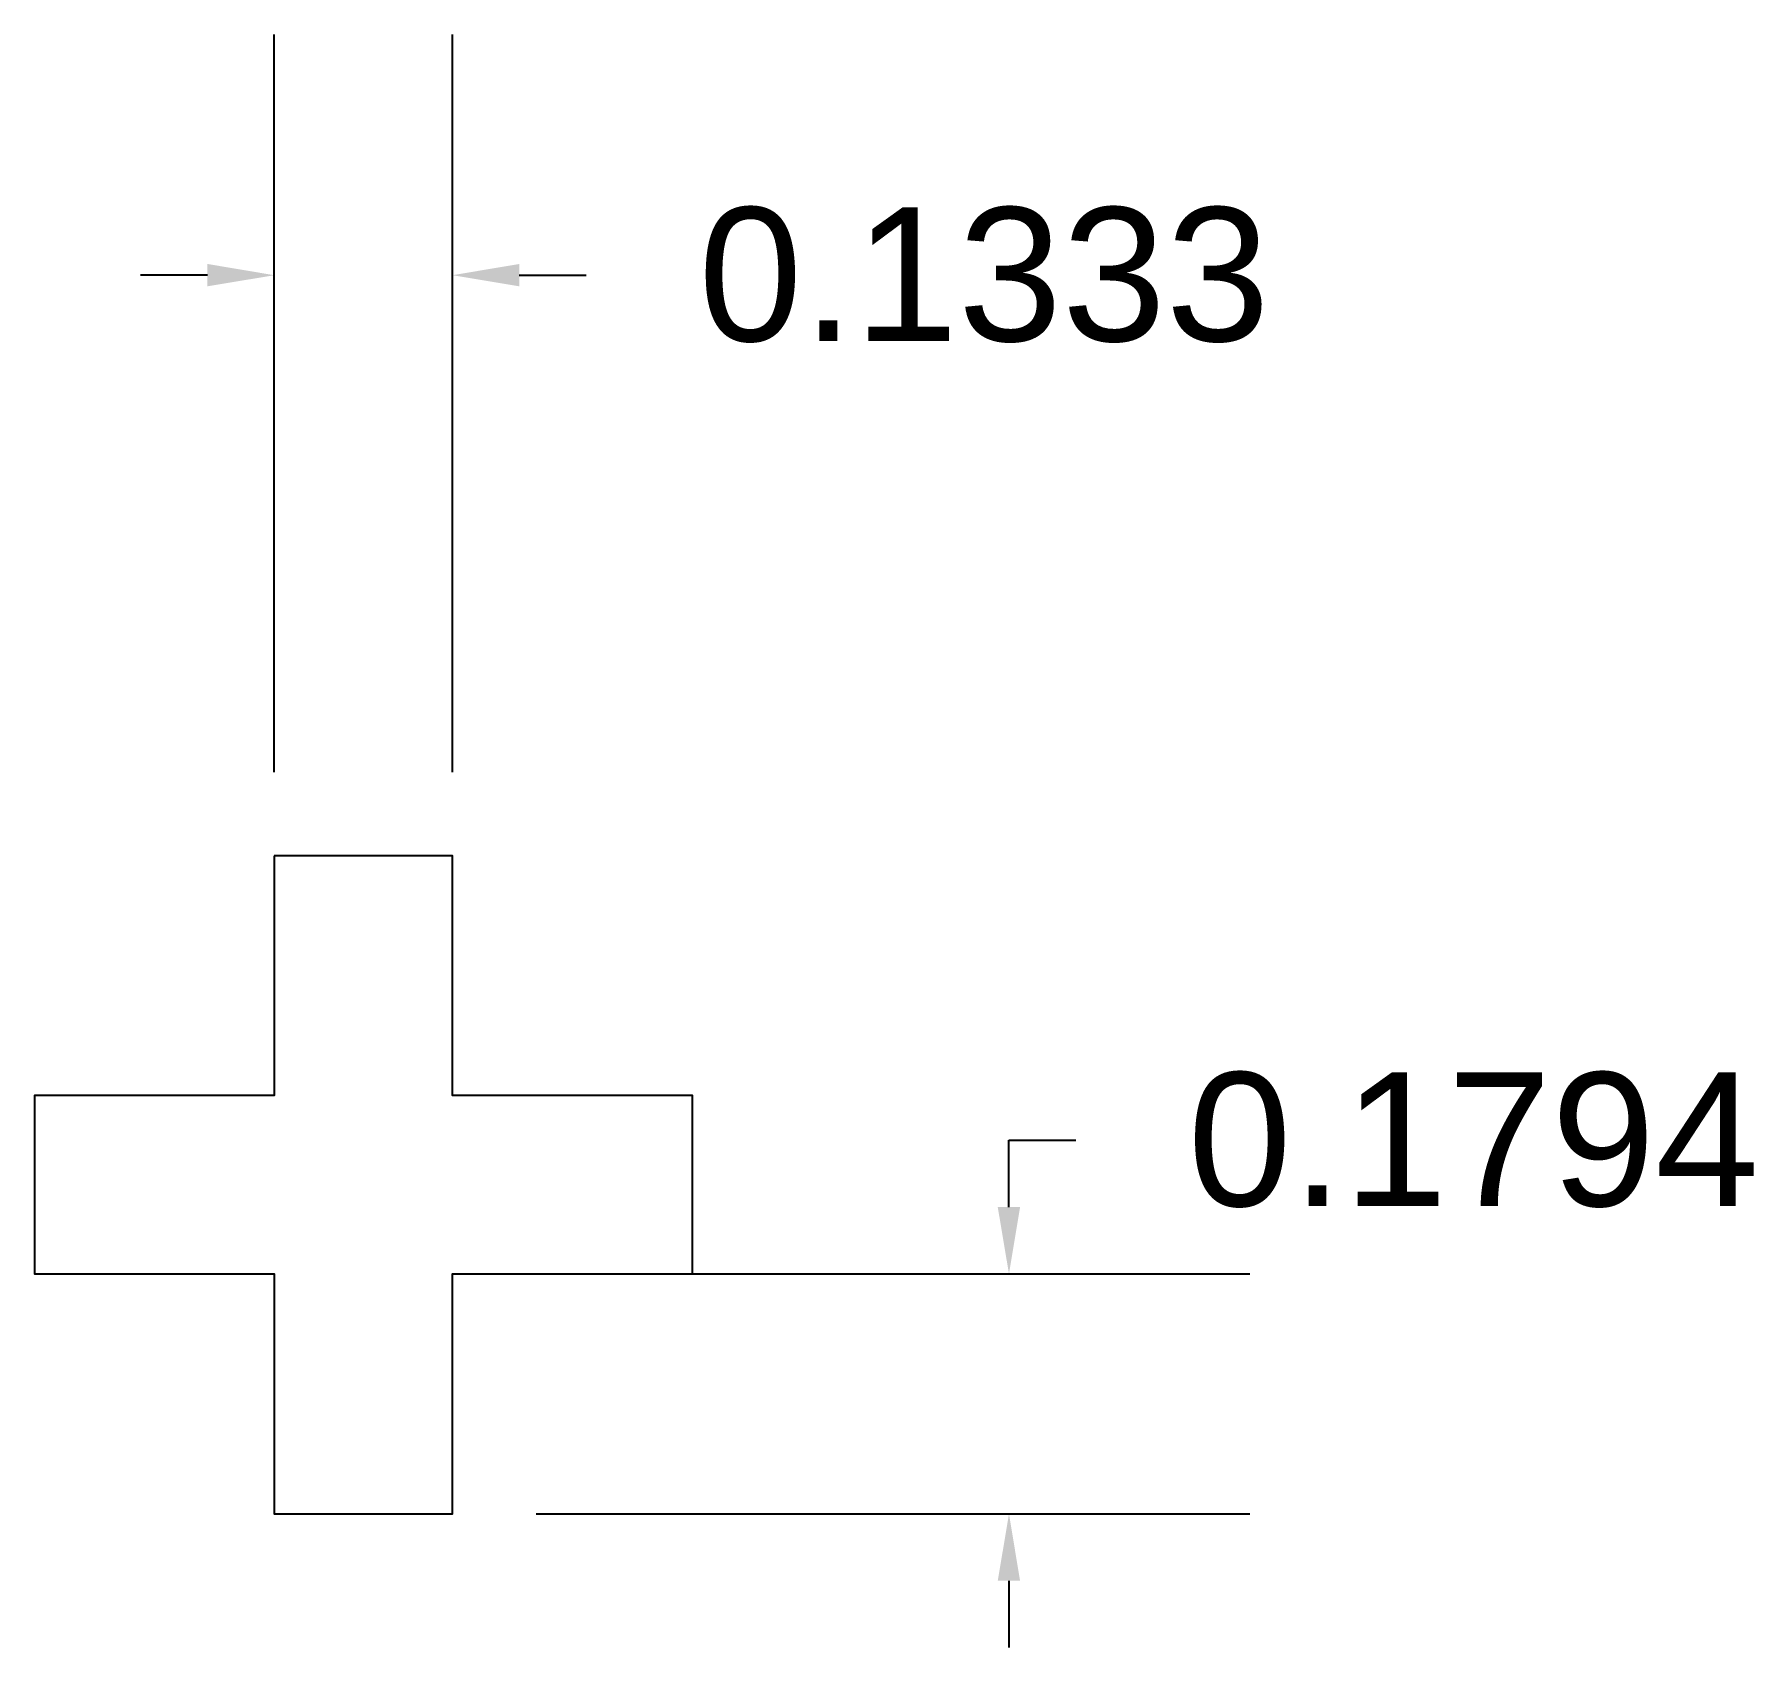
# Model space of a CAD drawing. Header units: inches. Extents: x 0.74 to 2.03, y 0.92 to 2.13.
import ezdxf

# ---------------------------------------------------------------- set-up
doc = ezdxf.new("R2010")
doc.units = ezdxf.units.IN
doc.header["$MEASUREMENT"] = 0
doc.layers.add('Bază 2D', color=4, linetype='Continuous')
doc.layers.add('Cotare', color=3, linetype='Continuous')
doc.styles.get("Standard").update_dxf_attribs({"font": 'arial.ttf'})
doc.dimstyles.get("Standard").update_dxf_attribs({"dimtxt": 0.1, "dimasz": 0.05, "dimexe": 0.18, "dimexo": 0.0625, "dimgap": 0.09, "dimtad": 0, "dimtih": 1, "dimtoh": 1, "dimdec": 4, "dimzin": 0, "dimdsep": 46, "dimtxsty": 'Standard', "dimcen": 0.09, "dimadec": 0, "dimazin": 0, "dimtfac": 1, "dimtdec": 4, "dimtofl": 0, "dimtmove": 0, "dimatfit": 3, "dimfxl": 1, "dimtolj": 1, "dimtzin": 0, "dimarcsym": 0})

# ---------------------------------------------------------------- blocks, each defined once
blk = doc.blocks.new('*D2')
at = {"layer": 'Cotare', "color": 0, "lineweight": -2, "transparency": 16777216}
for p, q in [((0.9231, 1.578), (0.9231, 2.1295)), ((1.0563, 1.578), (1.0563, 2.1295)), ((0.8731, 1.9495), (0.8231, 1.9495)), ((1.1063, 1.9495), (1.1563, 1.9495))]:
    blk.add_line(p, q, dxfattribs=at)
at = {"layer": 'Cotare', "color": 0, "transparency": 16777216}
for points in [[(0.8731, 1.9579), (0.8731, 1.9412), (0.9231, 1.9495)], [(1.1063, 1.9579), (1.1063, 1.9412), (1.0563, 1.9495)]]:
    blk.add_solid(points, dxfattribs=at)
at = {"layer": 'Defpoints', "color": 0, "transparency": 16777216}
for p in [(1.0563, 1.9495), (0.9231, 1.5155), (1.0563, 1.5155)]:
    blk.add_point(p, dxfattribs=at)
at = {"layer": 'Cotare', "color": 0, "transparency": 16777216, "insert": (1.4539, 1.9495), "char_height": 0.1, "attachment_point": 5}
blk.add_mtext('\\A1;0.1333', dxfattribs=at)
blk = doc.blocks.new('*D4')
at = {"layer": 'Cotare', "color": 0, "lineweight": -2, "transparency": 16777216}
for p, q in [((1.4725, 1.2528), (1.4725, 1.3028)), ((1.4725, 1.3028), (1.5225, 1.3028)), ((1.1188, 1.2028), (1.6525, 1.2028)), ((1.1188, 1.0234), (1.6525, 1.0234)), ((1.4725, 0.9734), (1.4725, 0.9234))]:
    blk.add_line(p, q, dxfattribs=at)
at = {"layer": 'Cotare', "color": 0, "transparency": 16777216}
for points in [[(1.4641, 1.2528), (1.4808, 1.2528), (1.4725, 1.2028)], [(1.4641, 0.9734), (1.4808, 0.9734), (1.4725, 1.0234)]]:
    blk.add_solid(points, dxfattribs=at)
at = {"layer": 'Defpoints', "color": 0, "transparency": 16777216}
for p in [(1.0563, 1.2028), (1.4725, 1.2028), (1.0563, 1.0234)]:
    blk.add_point(p, dxfattribs=at)
at = {"layer": 'Cotare', "color": 0, "transparency": 16777216, "insert": (1.8198, 1.3028), "char_height": 0.1, "attachment_point": 5}
blk.add_mtext('\\A1;0.1794', dxfattribs=at)

msp = doc.modelspace()

# ---------------------------------------------------------------- linework, layer by layer
at = {"layer": 'Bază 2D'}
msp.add_lwpolyline([(0.92307, 1.51551), (0.92307, 1.33611), (0.74367, 1.33611), (0.74367, 1.20284), (0.92307, 1.20284), (0.92307, 1.02344), (1.05634, 1.02344), (1.05634, 1.20284), (1.23574, 1.20284), (1.23574, 1.33611), (1.05634, 1.33611), (1.05634, 1.51551)], close=True, dxfattribs=at)

# ---------------------------------------------------------------- dimensions: what is measured, and where the dimension line sits
at = {"layer": 'Cotare'}
dim = msp.add_linear_dim(base=(1.05634, 1.94955), p1=(0.92307, 1.51551), p2=(1.05634, 1.51551), dimstyle='Standard', dxfattribs=at)
dim.commit()
dim.dimension.update_dxf_attribs({"geometry": '*D2', "text_midpoint": (1.45391, 1.94955)})
dim = msp.add_linear_dim(base=(1.47247, 1.20284), p1=(1.05634, 1.02344), p2=(1.05634, 1.20284), angle=90, dimstyle='Standard', dxfattribs=at)
dim.commit()
dim.dimension.update_dxf_attribs({"geometry": '*D4', "text_midpoint": (1.81983, 1.30284)})

doc.saveas('drawing.dxf')
